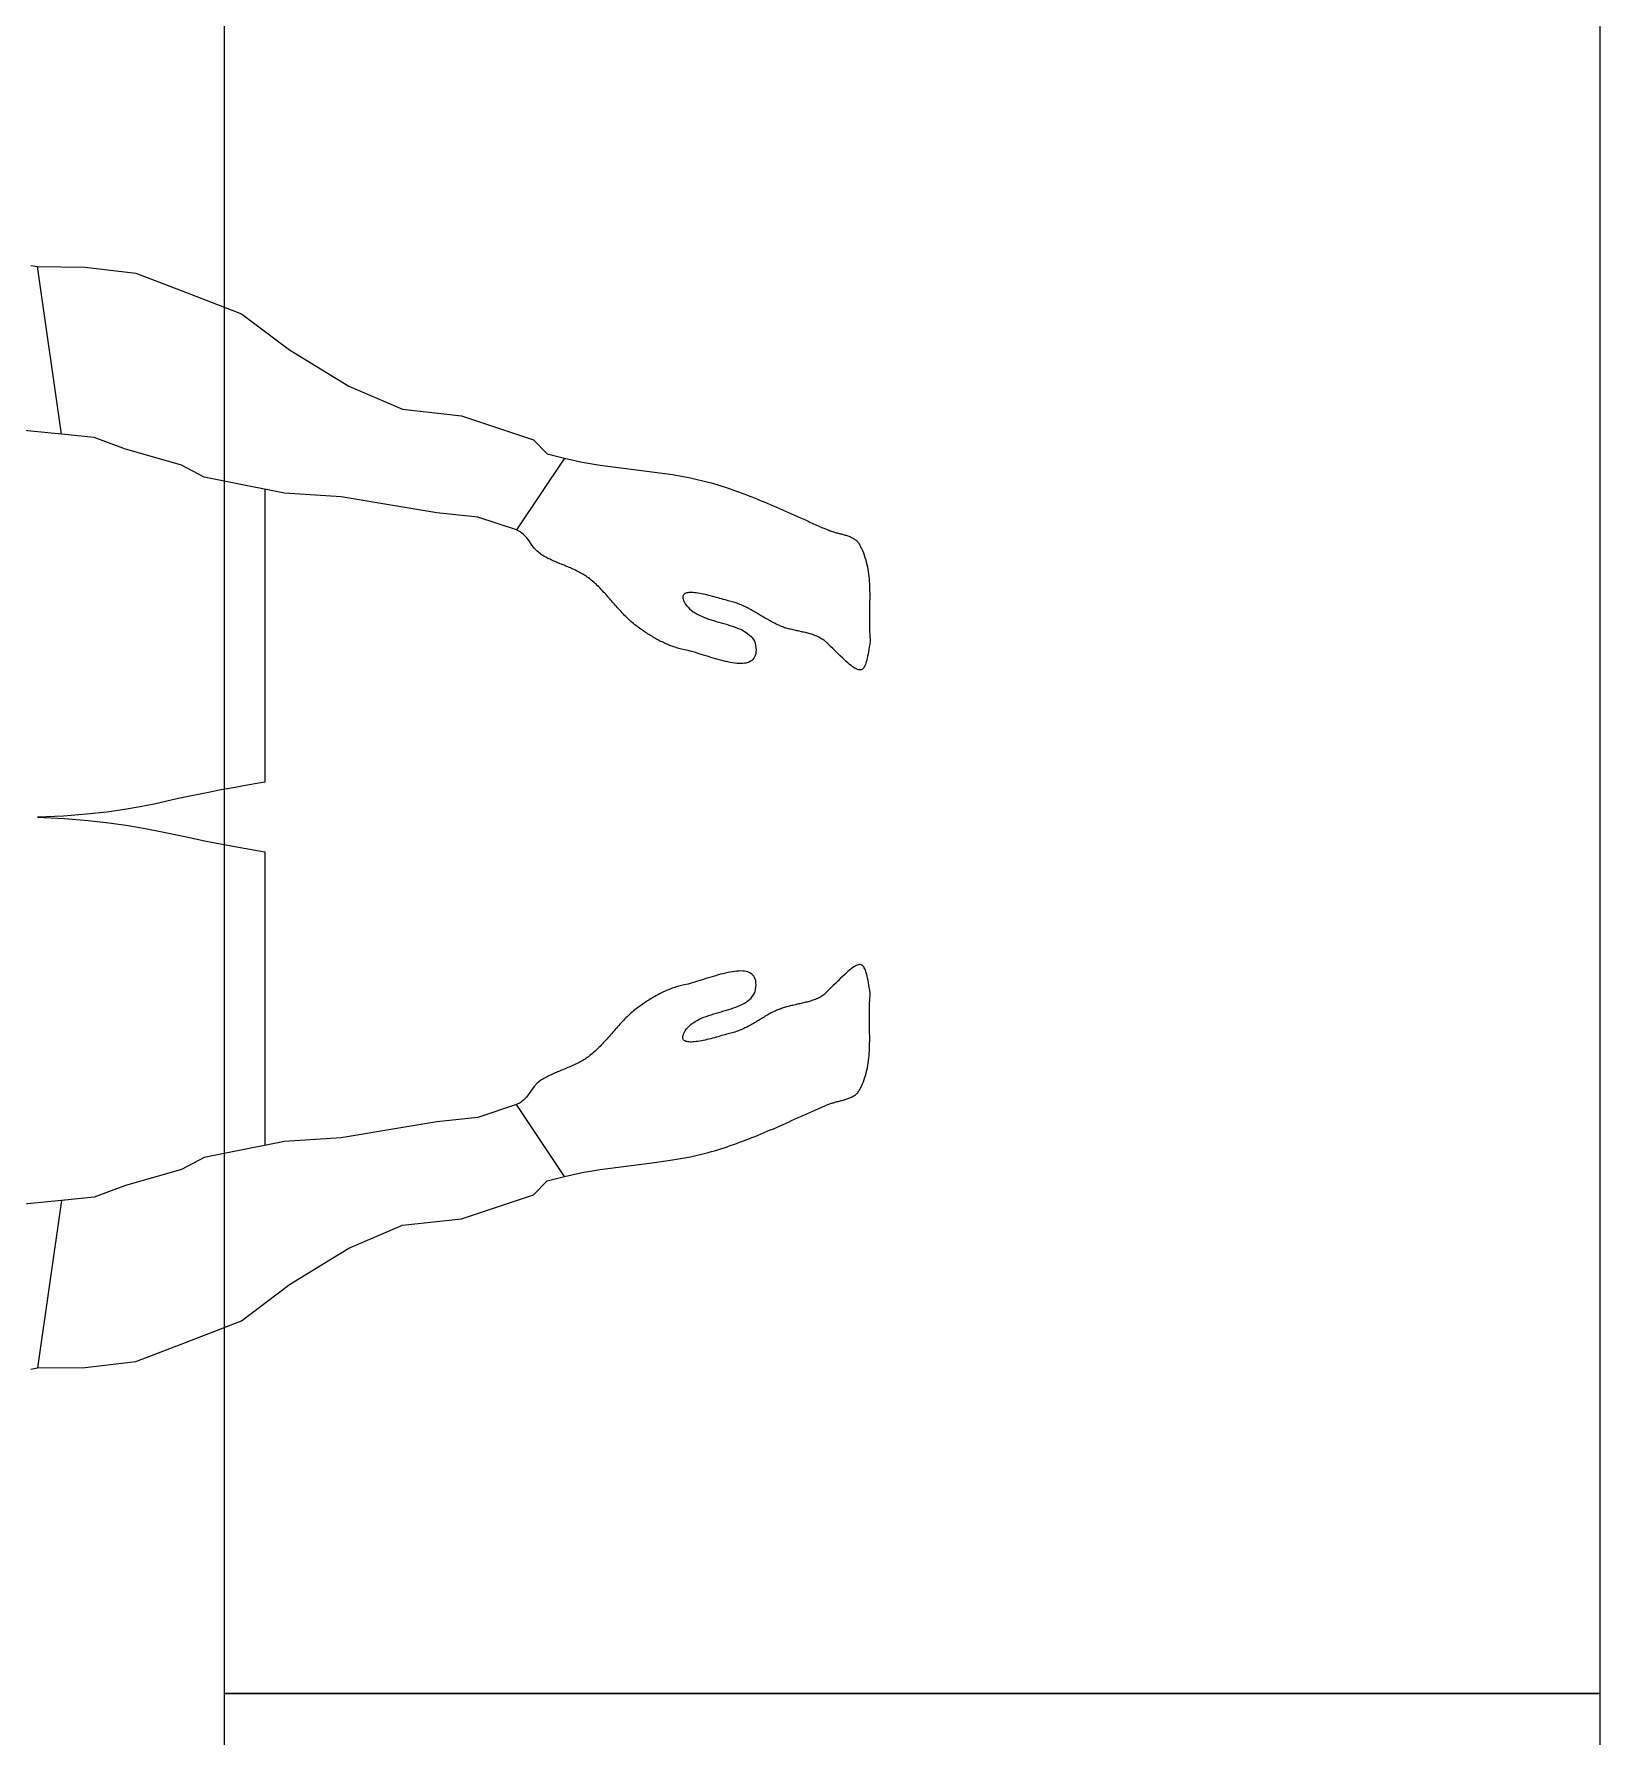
# Model space of a CAD drawing. Header units: millimetres. Extents: x -155 to 94595, y -3153 to 63413.
# Drawn here: x 89482 to 90165, y 45808 to 46551 of the extents above; entities that cross this region are included whole.
import ezdxf

# ---------------------------------------------------------------- set-up
doc = ezdxf.new("R2010")
doc.units = ezdxf.units.MM
doc.linetypes.add('TRATTEGGIATA2', pattern=[0.375, 0.25, -0.125])
doc.layers.add('5', color=1, linetype='TRATTEGGIATA2')
doc.layers.add('int', color=185, linetype='Continuous')

msp = doc.modelspace()

# ---------------------------------------------------------------- linework, layer by layer
at = {"layer": '5'}
for points in [[(90164.86, 45826.989), (89564.86, 45826.989), (89564.86, 46726.989), (90164.86, 46726.989)], [(90164.86, 44926.989), (89564.86, 44926.989), (89564.86, 45826.989), (90164.86, 45826.989)]]:
    msp.add_lwpolyline(points, close=True, dxfattribs=at)
at = {"layer": 'int'}
for p, q in [((89480.263, 46450.356), (89483.212, 46449.823)), ((89483.212, 46449.823), (89504.078, 46449.603)), ((89493.662, 46376.671), (89483.212, 46449.823)), ((89504.078, 46449.603), (89526.07, 46447.005)), ((89526.07, 46447.005), (89545.913, 46439.373)), ((89545.913, 46439.373), (89572.176, 46429.272)), ((89572.176, 46429.272), (89593.224, 46413.436)), ((89593.224, 46413.436), (89619.065, 46397.572)), ((89619.065, 46397.572), (89642.406, 46387.569)), ((89642.406, 46387.569), (89668.155, 46384.692)), ((89668.155, 46384.692), (89692.218, 46376.671)), ((89493.662, 46376.671), (89472.848, 46378.753)), ((89507.978, 46375.239), (89493.662, 46376.671)), ((89521.652, 46370.167), (89507.978, 46375.239)), ((89692.218, 46376.671), (89699.619, 46374.204)), ((89699.619, 46374.204), (89705.531, 46368.117)), ((89535.463, 46366.221), (89521.652, 46370.167)), ((89546.056, 46363.194), (89535.463, 46366.221)), ((89713.118, 46366.221), (89692.218, 46334.87)), ((89705.531, 46368.117), (89713.118, 46366.221)), ((89713.118, 46366.221), (89720.878, 46364.524)), ((89555.998, 46357.934), (89546.056, 46363.194)), ((89566.814, 46355.771), (89555.998, 46357.934)), ((89720.878, 46364.524), (89728.715, 46363.203)), ((89728.715, 46363.203), (89736.601, 46362.126)), ((89736.601, 46362.126), (89744.509, 46361.16)), ((89744.509, 46361.16), (89752.413, 46360.173)), ((89752.413, 46360.173), (89760.284, 46359.034)), ((89760.284, 46359.034), (89768.095, 46357.611)), ((89590.973, 46350.939), (89566.814, 46355.771)), ((89582.36, 46352.661), (89582.36, 46224.78)), ((89615.669, 46349.37), (89590.973, 46350.939)), ((89768.095, 46357.611), (89775.82, 46355.771)), ((89775.82, 46355.771), (89777.211, 46355.383)), ((89777.211, 46355.383), (89778.598, 46354.982)), ((89778.598, 46354.982), (89779.98, 46354.568)), ((89779.98, 46354.568), (89781.358, 46354.141)), ((89781.358, 46354.141), (89782.731, 46353.701)), ((89782.731, 46353.701), (89784.101, 46353.25)), ((89784.101, 46353.25), (89785.466, 46352.787)), ((89785.466, 46352.787), (89786.828, 46352.313)), ((89786.828, 46352.313), (89788.186, 46351.829)), ((89788.186, 46351.829), (89789.541, 46351.335)), ((89789.541, 46351.335), (89790.893, 46350.831)), ((89790.893, 46350.831), (89792.241, 46350.319)), ((89639.966, 46345.32), (89615.669, 46349.37)), ((89657.488, 46342.4), (89639.966, 46345.32)), ((89792.241, 46350.319), (89793.587, 46349.798)), ((89793.587, 46349.798), (89794.93, 46349.269)), ((89794.93, 46349.269), (89796.27, 46348.732)), ((89796.27, 46348.732), (89797.608, 46348.189)), ((89797.608, 46348.189), (89798.944, 46347.639)), ((89798.944, 46347.639), (89800.277, 46347.083)), ((89800.277, 46347.083), (89801.609, 46346.521)), ((89801.609, 46346.521), (89802.938, 46345.955)), ((89802.938, 46345.955), (89804.266, 46345.383)), ((89804.266, 46345.383), (89805.593, 46344.808)), ((89805.593, 46344.808), (89806.918, 46344.229)), ((89806.918, 46344.229), (89808.242, 46343.647)), ((89808.242, 46343.647), (89809.565, 46343.062)), ((89809.565, 46343.062), (89810.887, 46342.475)), ((89675.345, 46340.494), (89657.488, 46342.4)), ((89692.218, 46334.87), (89675.345, 46340.494)), ((89810.887, 46342.475), (89812.209, 46341.886)), ((89812.209, 46341.886), (89813.53, 46341.297)), ((89813.53, 46341.297), (89814.85, 46340.706)), ((89814.85, 46340.706), (89816.171, 46340.115)), ((89816.171, 46340.115), (89817.491, 46339.525)), ((89817.491, 46339.525), (89818.812, 46338.935)), ((89818.812, 46338.935), (89820.132, 46338.347)), ((89820.132, 46338.347), (89821.454, 46337.76)), ((89821.454, 46337.76), (89822.775, 46337.176)), ((89822.775, 46337.176), (89824.098, 46336.594)), ((89824.098, 46336.594), (89825.421, 46336.015)), ((89825.421, 46336.015), (89826.746, 46335.441)), ((89693.864, 46334.078), (89692.218, 46334.87)), ((89695.279, 46332.954), (89693.864, 46334.078)), ((89696.53, 46331.589), (89695.279, 46332.954)), ((89697.685, 46330.078), (89696.53, 46331.589)), ((89698.809, 46328.513), (89697.685, 46330.078)), ((89699.969, 46326.986), (89698.809, 46328.513)), ((89826.746, 46335.441), (89828.071, 46334.87)), ((89828.071, 46334.87), (89828.448, 46334.715)), ((89828.448, 46334.715), (89828.833, 46334.567)), ((89828.833, 46334.567), (89829.226, 46334.427)), ((89829.226, 46334.427), (89829.626, 46334.293)), ((89829.626, 46334.293), (89830.033, 46334.165)), ((89830.033, 46334.165), (89830.445, 46334.042)), ((89830.445, 46334.042), (89830.863, 46333.923)), ((89830.863, 46333.923), (89831.284, 46333.807)), ((89831.284, 46333.807), (89831.708, 46333.694)), ((89831.708, 46333.694), (89832.135, 46333.583)), ((89832.135, 46333.583), (89832.564, 46333.473)), ((89832.564, 46333.473), (89832.994, 46333.363)), ((89832.994, 46333.363), (89833.424, 46333.253)), ((89833.424, 46333.253), (89833.854, 46333.142)), ((89833.854, 46333.142), (89834.283, 46333.029)), ((89834.283, 46333.029), (89834.709, 46332.913)), ((89834.709, 46332.913), (89835.132, 46332.794)), ((89835.132, 46332.794), (89835.552, 46332.671)), ((89835.552, 46332.671), (89835.968, 46332.543)), ((89835.968, 46332.543), (89836.378, 46332.41)), ((89836.378, 46332.41), (89836.783, 46332.27)), ((89836.783, 46332.27), (89837.181, 46332.123)), ((89837.181, 46332.123), (89837.571, 46331.968)), ((89837.571, 46331.968), (89837.953, 46331.805)), ((89837.953, 46331.805), (89838.326, 46331.632)), ((89838.326, 46331.632), (89838.69, 46331.449)), ((89838.69, 46331.449), (89839.043, 46331.256)), ((89839.043, 46331.256), (89839.385, 46331.051)), ((89839.385, 46331.051), (89839.714, 46330.833)), ((89839.714, 46330.833), (89840.031, 46330.603)), ((89840.031, 46330.603), (89840.334, 46330.358)), ((89840.334, 46330.358), (89840.623, 46330.099)), ((89840.623, 46330.099), (89840.897, 46329.825)), ((89840.897, 46329.825), (89841.155, 46329.535)), ((89841.155, 46329.535), (89841.396, 46329.228)), ((89841.396, 46329.228), (89841.62, 46328.903)), ((89841.62, 46328.903), (89841.826, 46328.56)), ((89841.826, 46328.56), (89842.012, 46328.198)), ((89842.012, 46328.198), (89842.179, 46327.816)), ((89701.233, 46325.591), (89699.969, 46326.986)), ((89702.668, 46324.42), (89701.233, 46325.591)), ((89703.17, 46324.092), (89702.668, 46324.42)), ((89703.679, 46323.776), (89703.17, 46324.092)), ((89704.193, 46323.47), (89703.679, 46323.776)), ((89704.714, 46323.173), (89704.193, 46323.47)), ((89705.239, 46322.885), (89704.714, 46323.173)), ((89705.769, 46322.606), (89705.239, 46322.885)), ((89706.303, 46322.334), (89705.769, 46322.606)), ((89706.842, 46322.069), (89706.303, 46322.334)), ((89707.384, 46321.811), (89706.842, 46322.069)), ((89707.929, 46321.558), (89707.384, 46321.811)), ((89708.478, 46321.311), (89707.929, 46321.558)), ((89709.029, 46321.068), (89708.478, 46321.311)), ((89709.582, 46320.829), (89709.029, 46321.068)), ((89710.137, 46320.593), (89709.582, 46320.829)), ((89842.179, 46327.816), (89842.665, 46326.851)), ((89842.665, 46326.851), (89843.111, 46325.875)), ((89843.111, 46325.875), (89843.521, 46324.889)), ((89843.521, 46324.889), (89843.894, 46323.894)), ((89843.894, 46323.894), (89844.234, 46322.889)), ((89844.234, 46322.889), (89844.541, 46321.876)), ((89844.541, 46321.876), (89844.816, 46320.854)), ((89844.816, 46320.854), (89845.062, 46319.825)), ((89710.694, 46320.36), (89710.137, 46320.593)), ((89711.252, 46320.13), (89710.694, 46320.36)), ((89711.811, 46319.9), (89711.252, 46320.13)), ((89712.37, 46319.672), (89711.811, 46319.9)), ((89712.929, 46319.444), (89712.37, 46319.672)), ((89713.488, 46319.215), (89712.929, 46319.444)), ((89714.046, 46318.985), (89713.488, 46319.215)), ((89714.603, 46318.754), (89714.046, 46318.985)), ((89715.159, 46318.52), (89714.603, 46318.754)), ((89715.713, 46318.284), (89715.159, 46318.52)), ((89716.265, 46318.044), (89715.713, 46318.284)), ((89716.815, 46317.8), (89716.265, 46318.044)), ((89717.362, 46317.551), (89716.815, 46317.8)), ((89717.905, 46317.297), (89717.362, 46317.551)), ((89718.445, 46317.037), (89717.905, 46317.297)), ((89718.981, 46316.77), (89718.445, 46317.037)), ((89719.513, 46316.496), (89718.981, 46316.77)), ((89720.04, 46316.214), (89719.513, 46316.496)), ((89720.562, 46315.924), (89720.04, 46316.214)), ((89721.078, 46315.624), (89720.562, 46315.924)), ((89721.589, 46315.315), (89721.078, 46315.624)), ((89722.094, 46314.996), (89721.589, 46315.315)), ((89722.593, 46314.665), (89722.094, 46314.996)), ((89723.084, 46314.323), (89722.593, 46314.665)), ((89723.568, 46313.969), (89723.084, 46314.323)), ((89724.17, 46313.508), (89723.568, 46313.969)), ((89724.762, 46313.034), (89724.17, 46313.508)), ((89845.062, 46319.825), (89845.281, 46318.787)), ((89845.281, 46318.787), (89845.472, 46317.743)), ((89845.472, 46317.743), (89845.639, 46316.692)), ((89845.639, 46316.692), (89845.783, 46315.635)), ((89845.783, 46315.635), (89845.905, 46314.571)), ((89845.905, 46314.571), (89846.006, 46313.503)), ((89846.006, 46313.503), (89846.089, 46312.429)), ((89725.344, 46312.55), (89724.762, 46313.034)), ((89725.916, 46312.055), (89725.344, 46312.55)), ((89726.48, 46311.55), (89725.916, 46312.055)), ((89727.035, 46311.036), (89726.48, 46311.55)), ((89727.583, 46310.514), (89727.035, 46311.036)), ((89728.124, 46309.984), (89727.583, 46310.514)), ((89728.658, 46309.446), (89728.124, 46309.984)), ((89729.186, 46308.901), (89728.658, 46309.446)), ((89729.709, 46308.351), (89729.186, 46308.901)), ((89730.228, 46307.795), (89729.709, 46308.351)), ((89730.742, 46307.235), (89730.228, 46307.795)), ((89731.252, 46306.67), (89730.742, 46307.235)), ((89731.759, 46306.102), (89731.252, 46306.67)), ((89732.264, 46305.531), (89731.759, 46306.102)), ((89764.82, 46305.993), (89764.774, 46305.602)), ((89764.937, 46306.335), (89764.82, 46305.993)), ((89765.121, 46306.631), (89764.937, 46306.335)), ((89765.369, 46306.882), (89765.121, 46306.631)), ((89765.678, 46307.092), (89765.369, 46306.882)), ((89766.045, 46307.261), (89765.678, 46307.092)), ((89766.465, 46307.392), (89766.045, 46307.261)), ((89766.936, 46307.486), (89766.465, 46307.392)), ((89767.454, 46307.546), (89766.936, 46307.486)), ((89768.016, 46307.574), (89767.454, 46307.546)), ((89768.617, 46307.571), (89768.016, 46307.574)), ((89769.256, 46307.54), (89768.617, 46307.571)), ((89769.928, 46307.482), (89769.256, 46307.54)), ((89770.631, 46307.4), (89769.928, 46307.482)), ((89771.36, 46307.296), (89770.631, 46307.4)), ((89772.112, 46307.17), (89771.36, 46307.296)), ((89772.883, 46307.027), (89772.112, 46307.17)), ((89773.672, 46306.866), (89772.883, 46307.027)), ((89774.473, 46306.691), (89773.672, 46306.866)), ((89775.284, 46306.504), (89774.473, 46306.691)), ((89776.101, 46306.306), (89775.284, 46306.504)), ((89776.92, 46306.099), (89776.101, 46306.306)), ((89777.739, 46305.885), (89776.92, 46306.099)), ((89778.554, 46305.667), (89777.739, 46305.885)), ((89846.089, 46312.429), (89846.155, 46311.351)), ((89846.155, 46311.351), (89846.206, 46310.268)), ((89846.206, 46310.268), (89846.242, 46309.182)), ((89846.242, 46309.182), (89846.266, 46308.092)), ((89846.266, 46308.092), (89846.279, 46307)), ((89846.279, 46307), (89846.283, 46305.905)), ((89846.283, 46305.905), (89846.279, 46304.808)), ((89732.767, 46304.958), (89732.264, 46305.531)), ((89733.268, 46304.383), (89732.767, 46304.958)), ((89733.769, 46303.807), (89733.268, 46304.383)), ((89734.269, 46303.231), (89733.769, 46303.807)), ((89734.769, 46302.655), (89734.269, 46303.231)), ((89735.271, 46302.08), (89734.769, 46302.655)), ((89735.773, 46301.507), (89735.271, 46302.08)), ((89736.278, 46300.936), (89735.773, 46301.507)), ((89736.785, 46300.368), (89736.278, 46300.936)), ((89737.296, 46299.803), (89736.785, 46300.368)), ((89737.81, 46299.243), (89737.296, 46299.803)), ((89738.328, 46298.687), (89737.81, 46299.243)), ((89738.851, 46298.137), (89738.328, 46298.687)), ((89764.774, 46305.602), (89764.803, 46305.162)), ((89764.803, 46305.162), (89764.909, 46304.669)), ((89764.909, 46304.669), (89765.097, 46304.122)), ((89765.097, 46304.122), (89765.37, 46303.519)), ((89765.37, 46303.519), (89765.85, 46302.666)), ((89765.85, 46302.666), (89766.404, 46301.871)), ((89766.404, 46301.871), (89767.027, 46301.131)), ((89767.027, 46301.131), (89767.715, 46300.442)), ((89767.715, 46300.442), (89768.462, 46299.802)), ((89768.462, 46299.802), (89769.265, 46299.207)), ((89769.265, 46299.207), (89770.119, 46298.653)), ((89770.119, 46298.653), (89771.019, 46298.137)), ((89779.361, 46305.446), (89778.554, 46305.667)), ((89780.158, 46305.224), (89779.361, 46305.446)), ((89780.94, 46305.003), (89780.158, 46305.224)), ((89781.704, 46304.786), (89780.94, 46305.003)), ((89782.447, 46304.574), (89781.704, 46304.786)), ((89783.166, 46304.368), (89782.447, 46304.574)), ((89783.856, 46304.172), (89783.166, 46304.368)), ((89784.515, 46303.987), (89783.856, 46304.172)), ((89785.14, 46303.816), (89784.515, 46303.987)), ((89785.726, 46303.659), (89785.14, 46303.816)), ((89786.27, 46303.519), (89785.726, 46303.659)), ((89786.851, 46303.366), (89786.27, 46303.519)), ((89787.426, 46303.198), (89786.851, 46303.366)), ((89787.995, 46303.017), (89787.426, 46303.198)), ((89788.56, 46302.824), (89787.995, 46303.017)), ((89789.119, 46302.618), (89788.56, 46302.824)), ((89789.674, 46302.4), (89789.119, 46302.618)), ((89790.225, 46302.172), (89789.674, 46302.4)), ((89790.772, 46301.933), (89790.225, 46302.172)), ((89791.314, 46301.685), (89790.772, 46301.933)), ((89791.854, 46301.428), (89791.314, 46301.685)), ((89792.389, 46301.163), (89791.854, 46301.428)), ((89792.922, 46300.89), (89792.389, 46301.163)), ((89793.453, 46300.61), (89792.922, 46300.89)), ((89793.981, 46300.324), (89793.453, 46300.61)), ((89794.506, 46300.032), (89793.981, 46300.324)), ((89795.03, 46299.736), (89794.506, 46300.032)), ((89795.552, 46299.435), (89795.03, 46299.736)), ((89796.073, 46299.13), (89795.552, 46299.435)), ((89796.592, 46298.823), (89796.073, 46299.13)), ((89797.111, 46298.513), (89796.592, 46298.823)), ((89797.63, 46298.202), (89797.111, 46298.513)), ((89846.196, 46299.305), (89846.178, 46298.204)), ((89846.216, 46300.406), (89846.196, 46299.305)), ((89846.235, 46301.508), (89846.216, 46300.406)), ((89846.253, 46302.609), (89846.235, 46301.508)), ((89846.268, 46303.709), (89846.253, 46302.609)), ((89846.279, 46304.808), (89846.268, 46303.709)), ((89739.38, 46297.592), (89738.851, 46298.137)), ((89739.914, 46297.054), (89739.38, 46297.592)), ((89740.455, 46296.524), (89739.914, 46297.054)), ((89741.003, 46296.002), (89740.455, 46296.524)), ((89741.558, 46295.488), (89741.003, 46296.002)), ((89742.122, 46294.983), (89741.558, 46295.488)), ((89742.694, 46294.488), (89742.122, 46294.983)), ((89743.276, 46294.004), (89742.694, 46294.488)), ((89743.867, 46293.53), (89743.276, 46294.004)), ((89744.469, 46293.069), (89743.867, 46293.53)), ((89744.951, 46292.709), (89744.469, 46293.069)), ((89745.436, 46292.352), (89744.951, 46292.709)), ((89745.924, 46291.996), (89745.436, 46292.352)), ((89746.414, 46291.644), (89745.924, 46291.996)), ((89746.908, 46291.294), (89746.414, 46291.644)), ((89747.404, 46290.947), (89746.908, 46291.294)), ((89771.019, 46298.137), (89771.96, 46297.656)), ((89771.96, 46297.656), (89772.939, 46297.206)), ((89772.939, 46297.206), (89773.95, 46296.784)), ((89773.95, 46296.784), (89774.988, 46296.386)), ((89774.988, 46296.386), (89776.05, 46296.01)), ((89776.05, 46296.01), (89777.13, 46295.652)), ((89777.13, 46295.652), (89778.225, 46295.308)), ((89778.225, 46295.308), (89779.328, 46294.975)), ((89779.328, 46294.975), (89780.437, 46294.65)), ((89780.437, 46294.65), (89781.546, 46294.329)), ((89781.546, 46294.329), (89782.65, 46294.01)), ((89782.65, 46294.01), (89783.745, 46293.687)), ((89783.745, 46293.687), (89784.826, 46293.359)), ((89784.826, 46293.359), (89785.89, 46293.022)), ((89785.89, 46293.022), (89786.93, 46292.672)), ((89786.93, 46292.672), (89787.943, 46292.307)), ((89787.943, 46292.307), (89788.924, 46291.922)), ((89788.924, 46291.922), (89789.869, 46291.514)), ((89789.869, 46291.514), (89790.772, 46291.081)), ((89790.772, 46291.081), (89791.629, 46290.618)), ((89798.148, 46297.889), (89797.63, 46298.202)), ((89798.666, 46297.576), (89798.148, 46297.889)), ((89799.184, 46297.264), (89798.666, 46297.576)), ((89799.702, 46296.953), (89799.184, 46297.264)), ((89800.222, 46296.643), (89799.702, 46296.953)), ((89800.743, 46296.336), (89800.222, 46296.643)), ((89801.265, 46296.031), (89800.743, 46296.336)), ((89801.788, 46295.731), (89801.265, 46296.031)), ((89802.313, 46295.434), (89801.788, 46295.731)), ((89802.841, 46295.143), (89802.313, 46295.434)), ((89803.371, 46294.857), (89802.841, 46295.143)), ((89803.904, 46294.577), (89803.371, 46294.857)), ((89804.439, 46294.305), (89803.904, 46294.577)), ((89804.978, 46294.04), (89804.439, 46294.305)), ((89805.52, 46293.783), (89804.978, 46294.04)), ((89806.066, 46293.535), (89805.52, 46293.783)), ((89806.616, 46293.297), (89806.066, 46293.535)), ((89807.171, 46293.069), (89806.616, 46293.297)), ((89807.171, 46293.069), (89807.665, 46292.877)), ((89807.665, 46292.877), (89808.164, 46292.696)), ((89808.164, 46292.696), (89808.667, 46292.524)), ((89808.667, 46292.524), (89809.174, 46292.361)), ((89809.174, 46292.361), (89809.685, 46292.206)), ((89809.685, 46292.206), (89810.199, 46292.058)), ((89810.199, 46292.058), (89810.715, 46291.916)), ((89810.715, 46291.916), (89811.235, 46291.781)), ((89811.235, 46291.781), (89811.756, 46291.65)), ((89811.756, 46291.65), (89812.28, 46291.524)), ((89812.28, 46291.524), (89812.805, 46291.401)), ((89812.805, 46291.401), (89813.331, 46291.282)), ((89813.331, 46291.282), (89813.858, 46291.165)), ((89813.858, 46291.165), (89814.386, 46291.049)), ((89814.386, 46291.049), (89814.914, 46290.934)), ((89846.153, 46296.005), (89846.149, 46294.908)), ((89846.149, 46294.908), (89846.153, 46293.813)), ((89846.163, 46297.104), (89846.153, 46296.005)), ((89846.153, 46293.813), (89846.166, 46292.72)), ((89846.178, 46298.204), (89846.163, 46297.104)), ((89846.166, 46292.72), (89846.19, 46291.631)), ((89846.19, 46291.631), (89846.226, 46290.545)), ((89747.903, 46290.603), (89747.404, 46290.947)), ((89748.405, 46290.262), (89747.903, 46290.603)), ((89748.91, 46289.925), (89748.405, 46290.262)), ((89749.417, 46289.592), (89748.91, 46289.925)), ((89749.928, 46289.263), (89749.417, 46289.592)), ((89750.441, 46288.938), (89749.928, 46289.263)), ((89750.957, 46288.618), (89750.441, 46288.938)), ((89751.476, 46288.303), (89750.957, 46288.618)), ((89751.998, 46287.992), (89751.476, 46288.303)), ((89752.523, 46287.687), (89751.998, 46287.992)), ((89753.05, 46287.387), (89752.523, 46287.687)), ((89753.581, 46287.093), (89753.05, 46287.387)), ((89754.114, 46286.804), (89753.581, 46287.093)), ((89754.65, 46286.522), (89754.114, 46286.804)), ((89755.188, 46286.246), (89754.65, 46286.522)), ((89755.73, 46285.977), (89755.188, 46286.246)), ((89756.274, 46285.714), (89755.73, 46285.977)), ((89756.822, 46285.459), (89756.274, 46285.714)), ((89757.372, 46285.21), (89756.822, 46285.459)), ((89757.925, 46284.969), (89757.372, 46285.21)), ((89758.481, 46284.736), (89757.925, 46284.969)), ((89759.039, 46284.511), (89758.481, 46284.736)), ((89759.6, 46284.294), (89759.039, 46284.511)), ((89760.165, 46284.085), (89759.6, 46284.294)), ((89760.732, 46283.884), (89760.165, 46284.085)), ((89761.302, 46283.693), (89760.732, 46283.884)), ((89761.874, 46283.511), (89761.302, 46283.693)), ((89791.629, 46290.618), (89792.436, 46290.122)), ((89792.436, 46290.122), (89793.188, 46289.59)), ((89793.188, 46289.59), (89793.88, 46289.018)), ((89793.88, 46289.018), (89794.509, 46288.404)), ((89794.509, 46288.404), (89795.068, 46287.743)), ((89795.068, 46287.743), (89795.554, 46287.033)), ((89795.554, 46287.033), (89795.961, 46286.27)), ((89795.961, 46286.27), (89796.287, 46285.45)), ((89796.287, 46285.45), (89796.525, 46284.57)), ((89796.525, 46284.57), (89796.671, 46283.628)), ((89796.671, 46283.628), (89796.721, 46282.618)), ((89814.914, 46290.934), (89815.441, 46290.819)), ((89815.441, 46290.819), (89815.969, 46290.703)), ((89815.969, 46290.703), (89816.495, 46290.586)), ((89816.495, 46290.586), (89817.02, 46290.467)), ((89817.02, 46290.467), (89817.544, 46290.345)), ((89817.544, 46290.345), (89818.066, 46290.219)), ((89818.066, 46290.219), (89818.586, 46290.09)), ((89818.586, 46290.09), (89819.103, 46289.955)), ((89819.103, 46289.955), (89819.618, 46289.815)), ((89819.618, 46289.815), (89820.129, 46289.668)), ((89820.129, 46289.668), (89820.637, 46289.514)), ((89820.637, 46289.514), (89821.141, 46289.352)), ((89821.141, 46289.352), (89821.641, 46289.182)), ((89821.641, 46289.182), (89822.136, 46289.002)), ((89822.136, 46289.002), (89822.626, 46288.813)), ((89822.626, 46288.813), (89823.112, 46288.612)), ((89823.112, 46288.612), (89823.591, 46288.401)), ((89823.591, 46288.401), (89824.065, 46288.177)), ((89824.065, 46288.177), (89824.533, 46287.94)), ((89824.533, 46287.94), (89824.993, 46287.689)), ((89824.993, 46287.689), (89825.448, 46287.425)), ((89825.448, 46287.425), (89825.894, 46287.145)), ((89825.894, 46287.145), (89826.334, 46286.849)), ((89826.334, 46286.849), (89826.765, 46286.537)), ((89828.038, 46285.264), (89826.765, 46286.537)), ((89829.246, 46284.059), (89828.038, 46285.264)), ((89830.392, 46282.92), (89829.246, 46284.059)), ((89846.119, 46283.806), (89845.926, 46282.687)), ((89846.318, 46284.991), (89846.119, 46283.806)), ((89846.226, 46290.545), (89846.276, 46289.462)), ((89846.276, 46289.462), (89846.342, 46288.384)), ((89846.527, 46286.241), (89846.318, 46284.991)), ((89846.342, 46288.384), (89846.425, 46287.31)), ((89846.425, 46287.31), (89846.527, 46286.241)), ((89762.45, 46283.337), (89761.874, 46283.511)), ((89763.028, 46283.174), (89762.45, 46283.337)), ((89763.609, 46283.02), (89763.028, 46283.174)), ((89764.193, 46282.876), (89763.609, 46283.02)), ((89764.78, 46282.742), (89764.193, 46282.876)), ((89765.37, 46282.618), (89764.78, 46282.742)), ((89766.181, 46282.444), (89765.37, 46282.618)), ((89767.032, 46282.24), (89766.181, 46282.444)), ((89767.919, 46282.009), (89767.032, 46282.24)), ((89768.839, 46281.754), (89767.919, 46282.009)), ((89769.789, 46281.478), (89768.839, 46281.754)), ((89770.765, 46281.186), (89769.789, 46281.478)), ((89771.764, 46280.879), (89770.765, 46281.186)), ((89772.783, 46280.561), (89771.764, 46280.879)), ((89773.819, 46280.235), (89772.783, 46280.561)), ((89774.869, 46279.905), (89773.819, 46280.235)), ((89775.929, 46279.573), (89774.869, 46279.905)), ((89776.996, 46279.243), (89775.929, 46279.573)), ((89778.067, 46278.918), (89776.996, 46279.243)), ((89779.138, 46278.601), (89778.067, 46278.918)), ((89780.208, 46278.295), (89779.138, 46278.601)), ((89781.271, 46278.004), (89780.208, 46278.295)), ((89782.325, 46277.73), (89781.271, 46278.004)), ((89783.367, 46277.478), (89782.325, 46277.73)), ((89784.394, 46277.249), (89783.367, 46277.478)), ((89785.402, 46277.048), (89784.394, 46277.249)), ((89786.388, 46276.876), (89785.402, 46277.048)), ((89787.349, 46276.739), (89786.388, 46276.876)), ((89788.281, 46276.638), (89787.349, 46276.739)), ((89789.183, 46276.577), (89788.281, 46276.638)), ((89790.049, 46276.559), (89789.183, 46276.577)), ((89790.877, 46276.588), (89790.049, 46276.559)), ((89791.664, 46276.666), (89790.877, 46276.588)), ((89792.407, 46276.797), (89791.664, 46276.666)), ((89793.102, 46276.983), (89792.407, 46276.797)), ((89793.746, 46277.229), (89793.102, 46276.983)), ((89794.336, 46277.536), (89793.746, 46277.229)), ((89794.868, 46277.909), (89794.336, 46277.536)), ((89795.34, 46278.351), (89794.868, 46277.909)), ((89795.749, 46278.864), (89795.34, 46278.351)), ((89796.09, 46279.453), (89795.749, 46278.864)), ((89796.361, 46280.119), (89796.09, 46279.453)), ((89796.559, 46280.867), (89796.361, 46280.119)), ((89796.68, 46281.699), (89796.559, 46280.867)), ((89796.721, 46282.618), (89796.68, 46281.699)), ((89831.476, 46281.848), (89830.392, 46282.92)), ((89832.501, 46280.843), (89831.476, 46281.848)), ((89833.469, 46279.904), (89832.501, 46280.843)), ((89834.382, 46279.033), (89833.469, 46279.904)), ((89835.242, 46278.228), (89834.382, 46279.033)), ((89836.052, 46277.49), (89835.242, 46278.228)), ((89836.812, 46276.819), (89836.052, 46277.49)), ((89837.525, 46276.214), (89836.812, 46276.819)), ((89838.193, 46275.676), (89837.525, 46276.214)), ((89844.604, 46276.702), (89844.395, 46276.111)), ((89844.804, 46277.359), (89844.604, 46276.702)), ((89844.997, 46278.082), (89844.804, 46277.359)), ((89845.184, 46278.871), (89844.997, 46278.082)), ((89845.369, 46279.726), (89845.184, 46278.871)), ((89845.553, 46280.647), (89845.369, 46279.726)), ((89845.738, 46281.634), (89845.553, 46280.647)), ((89845.926, 46282.687), (89845.738, 46281.634)), ((89838.818, 46275.205), (89838.193, 46275.676)), ((89839.402, 46274.8), (89838.818, 46275.205)), ((89839.948, 46274.462), (89839.402, 46274.8)), ((89840.456, 46274.191), (89839.948, 46274.462)), ((89840.929, 46273.986), (89840.456, 46274.191)), ((89841.369, 46273.847), (89840.929, 46273.986)), ((89841.778, 46273.775), (89841.369, 46273.847)), ((89842.158, 46273.769), (89841.778, 46273.775)), ((89842.511, 46273.83), (89842.158, 46273.769)), ((89842.839, 46273.957), (89842.511, 46273.83)), ((89843.145, 46274.151), (89842.839, 46273.957)), ((89843.429, 46274.41), (89843.145, 46274.151)), ((89843.694, 46274.736), (89843.429, 46274.41)), ((89843.942, 46275.128), (89843.694, 46274.736)), ((89844.175, 46275.587), (89843.942, 46275.128)), ((89844.395, 46276.111), (89844.175, 46275.587)), ((89582.36, 46224.78), (89578.041, 46224.029)), ((89544.813, 46217.606), (89539.688, 46216.456)), ((89549.661, 46218.662), (89544.813, 46217.606)), ((89554.242, 46219.618), (89549.661, 46218.662)), ((89558.531, 46220.478), (89554.242, 46219.618)), ((89562.506, 46221.246), (89558.531, 46220.478)), ((89566.143, 46221.925), (89562.506, 46221.246)), ((89569.421, 46222.519), (89566.143, 46221.925)), ((89572.314, 46223.031), (89569.421, 46222.519)), ((89574.802, 46223.465), (89572.314, 46223.031)), ((89578.041, 46224.029), (89574.802, 46223.465)), ((89494.632, 46210.022), (89483.212, 46209.466)), ((89483.212, 46209.466), (89494.998, 46208.892)), ((89504.662, 46210.803), (89494.632, 46210.022)), ((89513.465, 46211.764), (89504.662, 46210.803)), ((89521.206, 46212.856), (89513.465, 46211.764)), ((89528.048, 46214.034), (89521.206, 46212.856)), ((89534.154, 46215.249), (89528.048, 46214.034)), ((89539.688, 46216.456), (89534.154, 46215.249)), ((89494.998, 46208.892), (89505.382, 46208.079)), ((89505.382, 46208.079), (89514.566, 46207.071)), ((89514.566, 46207.071), (89522.75, 46205.909)), ((89522.75, 46205.909), (89530.135, 46204.638)), ((89530.135, 46204.638), (89536.922, 46203.299)), ((89536.922, 46203.299), (89543.312, 46201.936)), ((89543.312, 46201.936), (89549.505, 46200.592)), ((89549.505, 46200.592), (89556.809, 46199.102)), ((89556.809, 46199.102), (89570.955, 46196.478)), ((89570.955, 46196.478), (89582.36, 46194.446)), ((89582.36, 46194.446), (89582.36, 46066.271)), ((89789.183, 46142.355), (89788.281, 46142.295)), ((89790.049, 46142.373), (89789.183, 46142.355)), ((89790.877, 46142.345), (89790.049, 46142.373)), ((89791.664, 46142.267), (89790.877, 46142.345)), ((89837.525, 46142.718), (89836.812, 46142.114)), ((89838.193, 46143.256), (89837.525, 46142.718)), ((89838.818, 46143.727), (89838.193, 46143.256)), ((89839.402, 46144.132), (89838.818, 46143.727)), ((89839.948, 46144.47), (89839.402, 46144.132)), ((89840.456, 46144.742), (89839.948, 46144.47)), ((89840.929, 46144.947), (89840.456, 46144.742)), ((89841.369, 46145.085), (89840.929, 46144.947)), ((89841.778, 46145.157), (89841.369, 46145.085)), ((89842.158, 46145.163), (89841.778, 46145.157)), ((89842.511, 46145.102), (89842.158, 46145.163)), ((89842.839, 46144.975), (89842.511, 46145.102)), ((89843.145, 46144.782), (89842.839, 46144.975)), ((89843.429, 46144.522), (89843.145, 46144.782)), ((89843.694, 46144.196), (89843.429, 46144.522)), ((89843.942, 46143.804), (89843.694, 46144.196)), ((89844.175, 46143.346), (89843.942, 46143.804)), ((89844.395, 46142.821), (89844.175, 46143.346)), ((89844.604, 46142.23), (89844.395, 46142.821)), ((89760.732, 46135.048), (89760.165, 46134.848)), ((89761.302, 46135.24), (89760.732, 46135.048)), ((89761.874, 46135.422), (89761.302, 46135.24)), ((89762.45, 46135.595), (89761.874, 46135.422)), ((89763.028, 46135.759), (89762.45, 46135.595)), ((89763.609, 46135.913), (89763.028, 46135.759)), ((89764.193, 46136.057), (89763.609, 46135.913)), ((89764.78, 46136.191), (89764.193, 46136.057)), ((89765.37, 46136.314), (89764.78, 46136.191)), ((89766.181, 46136.488), (89765.37, 46136.314)), ((89767.032, 46136.693), (89766.181, 46136.488)), ((89767.919, 46136.924), (89767.032, 46136.693)), ((89768.839, 46137.179), (89767.919, 46136.924)), ((89769.789, 46137.454), (89768.839, 46137.179)), ((89770.765, 46137.747), (89769.789, 46137.454)), ((89771.764, 46138.054), (89770.765, 46137.747)), ((89772.783, 46138.372), (89771.764, 46138.054)), ((89773.819, 46138.698), (89772.783, 46138.372)), ((89774.869, 46139.028), (89773.819, 46138.698)), ((89775.929, 46139.36), (89774.869, 46139.028)), ((89776.996, 46139.69), (89775.929, 46139.36)), ((89778.067, 46140.015), (89776.996, 46139.69)), ((89779.138, 46140.332), (89778.067, 46140.015)), ((89780.208, 46140.637), (89779.138, 46140.332)), ((89781.271, 46140.929), (89780.208, 46140.637)), ((89782.325, 46141.202), (89781.271, 46140.929)), ((89783.367, 46141.455), (89782.325, 46141.202)), ((89784.394, 46141.684), (89783.367, 46141.455)), ((89785.402, 46141.885), (89784.394, 46141.684)), ((89786.388, 46142.056), (89785.402, 46141.885)), ((89787.349, 46142.194), (89786.388, 46142.056)), ((89788.281, 46142.295), (89787.349, 46142.194)), ((89792.407, 46142.136), (89791.664, 46142.267)), ((89793.102, 46141.95), (89792.407, 46142.136)), ((89793.746, 46141.704), (89793.102, 46141.95)), ((89794.336, 46141.396), (89793.746, 46141.704)), ((89794.868, 46141.023), (89794.336, 46141.396)), ((89795.34, 46140.582), (89794.868, 46141.023)), ((89795.749, 46140.068), (89795.34, 46140.582)), ((89796.09, 46139.48), (89795.749, 46140.068)), ((89796.361, 46138.814), (89796.09, 46139.48)), ((89796.559, 46138.066), (89796.361, 46138.814)), ((89796.525, 46134.362), (89796.671, 46135.305)), ((89796.68, 46137.234), (89796.559, 46138.066)), ((89796.671, 46135.305), (89796.721, 46136.314)), ((89796.721, 46136.314), (89796.68, 46137.234)), ((89830.392, 46136.013), (89829.246, 46134.874)), ((89831.476, 46137.085), (89830.392, 46136.013)), ((89832.501, 46138.09), (89831.476, 46137.085)), ((89833.469, 46139.028), (89832.501, 46138.09)), ((89834.382, 46139.9), (89833.469, 46139.028)), ((89835.242, 46140.705), (89834.382, 46139.9)), ((89836.052, 46141.443), (89835.242, 46140.705)), ((89836.812, 46142.114), (89836.052, 46141.443)), ((89844.804, 46141.574), (89844.604, 46142.23)), ((89844.997, 46140.851), (89844.804, 46141.574)), ((89845.184, 46140.062), (89844.997, 46140.851)), ((89845.369, 46139.206), (89845.184, 46140.062)), ((89845.553, 46138.285), (89845.369, 46139.206)), ((89845.738, 46137.298), (89845.553, 46138.285)), ((89845.926, 46136.245), (89845.738, 46137.298)), ((89846.119, 46135.127), (89845.926, 46136.245)), ((89846.318, 46133.942), (89846.119, 46135.127)), ((89746.908, 46127.639), (89746.414, 46127.289)), ((89747.404, 46127.986), (89746.908, 46127.639)), ((89747.903, 46128.33), (89747.404, 46127.986)), ((89748.405, 46128.671), (89747.903, 46128.33)), ((89748.91, 46129.007), (89748.405, 46128.671)), ((89749.417, 46129.341), (89748.91, 46129.007)), ((89749.928, 46129.67), (89749.417, 46129.341)), ((89750.441, 46129.994), (89749.928, 46129.67)), ((89750.957, 46130.315), (89750.441, 46129.994)), ((89751.476, 46130.63), (89750.957, 46130.315)), ((89751.998, 46130.94), (89751.476, 46130.63)), ((89752.523, 46131.246), (89751.998, 46130.94)), ((89753.05, 46131.546), (89752.523, 46131.246)), ((89753.581, 46131.84), (89753.05, 46131.546)), ((89754.114, 46132.128), (89753.581, 46131.84)), ((89754.65, 46132.41), (89754.114, 46132.128)), ((89755.188, 46132.686), (89754.65, 46132.41)), ((89755.73, 46132.956), (89755.188, 46132.686)), ((89756.274, 46133.218), (89755.73, 46132.956)), ((89756.822, 46133.474), (89756.274, 46133.218)), ((89757.372, 46133.722), (89756.822, 46133.474)), ((89757.925, 46133.963), (89757.372, 46133.722)), ((89758.481, 46134.197), (89757.925, 46133.963)), ((89759.039, 46134.422), (89758.481, 46134.197)), ((89759.6, 46134.639), (89759.039, 46134.422)), ((89760.165, 46134.848), (89759.6, 46134.639)), ((89789.869, 46127.418), (89790.772, 46127.852)), ((89790.772, 46127.852), (89791.629, 46128.315)), ((89791.629, 46128.315), (89792.436, 46128.811)), ((89792.436, 46128.811), (89793.188, 46129.343)), ((89793.188, 46129.343), (89793.88, 46129.914)), ((89793.88, 46129.914), (89794.509, 46130.529)), ((89794.509, 46130.529), (89795.068, 46131.189)), ((89795.068, 46131.189), (89795.554, 46131.9)), ((89795.554, 46131.9), (89795.961, 46132.663)), ((89795.961, 46132.663), (89796.287, 46133.483)), ((89796.287, 46133.483), (89796.525, 46134.362)), ((89812.28, 46127.409), (89812.805, 46127.531)), ((89812.805, 46127.531), (89813.331, 46127.651)), ((89813.331, 46127.651), (89813.858, 46127.768)), ((89813.858, 46127.768), (89814.386, 46127.884)), ((89814.386, 46127.884), (89814.914, 46127.999)), ((89814.914, 46127.999), (89815.441, 46128.114)), ((89815.441, 46128.114), (89815.969, 46128.23)), ((89815.969, 46128.23), (89816.495, 46128.347)), ((89816.495, 46128.347), (89817.02, 46128.466)), ((89817.02, 46128.466), (89817.544, 46128.588)), ((89817.544, 46128.588), (89818.066, 46128.713)), ((89818.066, 46128.713), (89818.586, 46128.843)), ((89818.586, 46128.843), (89819.103, 46128.978)), ((89819.103, 46128.978), (89819.618, 46129.118)), ((89819.618, 46129.118), (89820.129, 46129.265)), ((89820.129, 46129.265), (89820.637, 46129.419)), ((89820.637, 46129.419), (89821.141, 46129.58)), ((89821.141, 46129.58), (89821.641, 46129.751)), ((89821.641, 46129.751), (89822.136, 46129.93)), ((89822.136, 46129.93), (89822.626, 46130.12)), ((89822.626, 46130.12), (89823.112, 46130.32)), ((89823.112, 46130.32), (89823.591, 46130.532)), ((89823.591, 46130.532), (89824.065, 46130.756)), ((89824.065, 46130.756), (89824.533, 46130.993)), ((89824.533, 46130.993), (89824.993, 46131.243)), ((89824.993, 46131.243), (89825.448, 46131.508)), ((89825.448, 46131.508), (89825.894, 46131.788)), ((89825.894, 46131.788), (89826.334, 46132.083)), ((89826.334, 46132.083), (89826.765, 46132.395)), ((89828.038, 46133.668), (89826.765, 46132.395)), ((89829.246, 46134.874), (89828.038, 46133.668)), ((89846.19, 46127.302), (89846.226, 46128.388)), ((89846.226, 46128.388), (89846.276, 46129.471)), ((89846.276, 46129.471), (89846.342, 46130.549)), ((89846.527, 46132.691), (89846.318, 46133.942)), ((89846.342, 46130.549), (89846.425, 46131.622)), ((89846.425, 46131.622), (89846.527, 46132.691)), ((89738.328, 46120.246), (89737.81, 46119.69)), ((89738.851, 46120.796), (89738.328, 46120.246)), ((89739.38, 46121.34), (89738.851, 46120.796)), ((89739.914, 46121.878), (89739.38, 46121.34)), ((89740.455, 46122.409), (89739.914, 46121.878)), ((89741.003, 46122.931), (89740.455, 46122.409)), ((89741.558, 46123.445), (89741.003, 46122.931)), ((89742.122, 46123.95), (89741.558, 46123.445)), ((89742.694, 46124.445), (89742.122, 46123.95)), ((89743.276, 46124.929), (89742.694, 46124.445)), ((89743.867, 46125.402), (89743.276, 46124.929)), ((89744.469, 46125.864), (89743.867, 46125.402)), ((89744.951, 46126.223), (89744.469, 46125.864)), ((89745.436, 46126.581), (89744.951, 46126.223)), ((89745.924, 46126.936), (89745.436, 46126.581)), ((89746.414, 46127.289), (89745.924, 46126.936)), ((89769.265, 46119.726), (89770.119, 46120.28)), ((89770.119, 46120.28), (89771.019, 46120.796)), ((89771.019, 46120.796), (89771.96, 46121.277)), ((89771.96, 46121.277), (89772.939, 46121.727)), ((89772.939, 46121.727), (89773.95, 46122.149)), ((89773.95, 46122.149), (89774.988, 46122.546)), ((89774.988, 46122.546), (89776.05, 46122.922)), ((89776.05, 46122.922), (89777.13, 46123.281)), ((89777.13, 46123.281), (89778.225, 46123.625)), ((89778.225, 46123.625), (89779.328, 46123.957)), ((89779.328, 46123.957), (89780.437, 46124.283)), ((89780.437, 46124.283), (89781.546, 46124.603)), ((89781.546, 46124.603), (89782.65, 46124.923)), ((89782.65, 46124.923), (89783.745, 46125.245)), ((89783.745, 46125.245), (89784.826, 46125.573)), ((89784.826, 46125.573), (89785.89, 46125.911)), ((89785.89, 46125.911), (89786.93, 46126.26)), ((89786.93, 46126.26), (89787.943, 46126.626)), ((89787.943, 46126.626), (89788.924, 46127.011)), ((89788.924, 46127.011), (89789.869, 46127.418)), ((89796.592, 46120.11), (89796.073, 46119.802)), ((89797.111, 46120.42), (89796.592, 46120.11)), ((89797.63, 46120.731), (89797.111, 46120.42)), ((89798.148, 46121.044), (89797.63, 46120.731)), ((89798.666, 46121.356), (89798.148, 46121.044)), ((89799.184, 46121.669), (89798.666, 46121.356)), ((89799.702, 46121.98), (89799.184, 46121.669)), ((89800.222, 46122.29), (89799.702, 46121.98)), ((89800.743, 46122.597), (89800.222, 46122.29)), ((89801.265, 46122.901), (89800.743, 46122.597)), ((89801.788, 46123.202), (89801.265, 46122.901)), ((89802.313, 46123.499), (89801.788, 46123.202)), ((89802.841, 46123.79), (89802.313, 46123.499)), ((89803.371, 46124.076), (89802.841, 46123.79)), ((89803.904, 46124.355), (89803.371, 46124.076)), ((89804.439, 46124.628), (89803.904, 46124.355)), ((89804.978, 46124.893), (89804.439, 46124.628)), ((89805.52, 46125.15), (89804.978, 46124.893)), ((89806.066, 46125.398), (89805.52, 46125.15)), ((89806.616, 46125.636), (89806.066, 46125.398)), ((89807.171, 46125.864), (89806.616, 46125.636)), ((89807.171, 46125.864), (89807.665, 46126.055)), ((89807.665, 46126.055), (89808.164, 46126.237)), ((89808.164, 46126.237), (89808.667, 46126.409)), ((89808.667, 46126.409), (89809.174, 46126.572)), ((89809.174, 46126.572), (89809.685, 46126.727)), ((89809.685, 46126.727), (89810.199, 46126.875)), ((89810.199, 46126.875), (89810.715, 46127.016)), ((89810.715, 46127.016), (89811.235, 46127.152)), ((89811.235, 46127.152), (89811.756, 46127.283)), ((89811.756, 46127.283), (89812.28, 46127.409)), ((89846.149, 46124.025), (89846.153, 46125.12)), ((89846.153, 46122.927), (89846.149, 46124.025)), ((89846.153, 46125.12), (89846.166, 46126.212)), ((89846.163, 46121.829), (89846.153, 46122.927)), ((89846.178, 46120.728), (89846.163, 46121.829)), ((89846.166, 46126.212), (89846.19, 46127.302)), ((89846.196, 46119.628), (89846.178, 46120.728)), ((89731.759, 46112.831), (89731.252, 46112.263)), ((89732.264, 46113.402), (89731.759, 46112.831)), ((89732.767, 46113.975), (89732.264, 46113.402)), ((89733.268, 46114.55), (89732.767, 46113.975)), ((89733.769, 46115.126), (89733.268, 46114.55)), ((89734.269, 46115.702), (89733.769, 46115.126)), ((89734.769, 46116.277), (89734.269, 46115.702)), ((89735.271, 46116.852), (89734.769, 46116.277)), ((89735.773, 46117.426), (89735.271, 46116.852)), ((89736.278, 46117.997), (89735.773, 46117.426)), ((89736.785, 46118.565), (89736.278, 46117.997)), ((89737.296, 46119.129), (89736.785, 46118.565)), ((89737.81, 46119.69), (89737.296, 46119.129)), ((89764.774, 46113.33), (89764.803, 46113.771)), ((89764.82, 46112.94), (89764.774, 46113.33)), ((89764.803, 46113.771), (89764.909, 46114.264)), ((89764.937, 46112.598), (89764.82, 46112.94)), ((89764.909, 46114.264), (89765.097, 46114.811)), ((89765.121, 46112.302), (89764.937, 46112.598)), ((89765.097, 46114.811), (89765.37, 46115.414)), ((89765.37, 46115.414), (89765.85, 46116.267)), ((89765.85, 46116.267), (89766.404, 46117.062)), ((89766.404, 46117.062), (89767.027, 46117.802)), ((89767.027, 46117.802), (89767.715, 46118.49)), ((89767.715, 46118.49), (89768.462, 46119.13)), ((89768.462, 46119.13), (89769.265, 46119.726)), ((89776.101, 46112.627), (89775.284, 46112.429)), ((89776.92, 46112.834), (89776.101, 46112.627)), ((89777.739, 46113.048), (89776.92, 46112.834)), ((89778.554, 46113.266), (89777.739, 46113.048)), ((89779.361, 46113.487), (89778.554, 46113.266)), ((89780.158, 46113.709), (89779.361, 46113.487)), ((89780.94, 46113.929), (89780.158, 46113.709)), ((89781.704, 46114.147), (89780.94, 46113.929)), ((89782.447, 46114.359), (89781.704, 46114.147)), ((89783.166, 46114.564), (89782.447, 46114.359)), ((89783.856, 46114.76), (89783.166, 46114.564)), ((89784.515, 46114.945), (89783.856, 46114.76)), ((89785.14, 46115.117), (89784.515, 46114.945)), ((89785.726, 46115.274), (89785.14, 46115.117)), ((89786.27, 46115.414), (89785.726, 46115.274)), ((89786.851, 46115.567), (89786.27, 46115.414)), ((89787.426, 46115.734), (89786.851, 46115.567)), ((89787.995, 46115.915), (89787.426, 46115.734)), ((89788.56, 46116.109), (89787.995, 46115.915)), ((89789.119, 46116.315), (89788.56, 46116.109)), ((89789.674, 46116.532), (89789.119, 46116.315)), ((89790.225, 46116.761), (89789.674, 46116.532)), ((89790.772, 46116.999), (89790.225, 46116.761)), ((89791.314, 46117.248), (89790.772, 46116.999)), ((89791.854, 46117.505), (89791.314, 46117.248)), ((89792.389, 46117.77), (89791.854, 46117.505)), ((89792.922, 46118.043), (89792.389, 46117.77)), ((89793.453, 46118.323), (89792.922, 46118.043)), ((89793.981, 46118.609), (89793.453, 46118.323)), ((89794.506, 46118.9), (89793.981, 46118.609)), ((89795.03, 46119.197), (89794.506, 46118.9)), ((89795.552, 46119.498), (89795.03, 46119.197)), ((89796.073, 46119.802), (89795.552, 46119.498)), ((89846.216, 46118.526), (89846.196, 46119.628)), ((89846.235, 46117.425), (89846.216, 46118.526)), ((89846.253, 46116.324), (89846.235, 46117.425)), ((89846.268, 46115.224), (89846.253, 46116.324)), ((89846.279, 46114.125), (89846.268, 46115.224)), ((89846.283, 46113.028), (89846.279, 46114.125)), ((89846.279, 46111.933), (89846.283, 46113.028)), ((89724.17, 46105.425), (89723.568, 46104.963)), ((89724.762, 46105.898), (89724.17, 46105.425)), ((89725.344, 46106.383), (89724.762, 46105.898)), ((89725.916, 46106.878), (89725.344, 46106.383)), ((89726.48, 46107.382), (89725.916, 46106.878)), ((89727.035, 46107.896), (89726.48, 46107.382)), ((89727.583, 46108.419), (89727.035, 46107.896)), ((89728.124, 46108.949), (89727.583, 46108.419)), ((89728.658, 46109.487), (89728.124, 46108.949)), ((89729.186, 46110.031), (89728.658, 46109.487)), ((89729.709, 46110.582), (89729.186, 46110.031)), ((89730.228, 46111.137), (89729.709, 46110.582)), ((89730.742, 46111.698), (89730.228, 46111.137)), ((89731.252, 46112.263), (89730.742, 46111.698)), ((89765.369, 46112.05), (89765.121, 46112.302)), ((89765.678, 46111.841), (89765.369, 46112.05)), ((89766.045, 46111.672), (89765.678, 46111.841)), ((89766.465, 46111.541), (89766.045, 46111.672)), ((89766.936, 46111.446), (89766.465, 46111.541)), ((89767.454, 46111.386), (89766.936, 46111.446)), ((89768.016, 46111.359), (89767.454, 46111.386)), ((89768.617, 46111.361), (89768.016, 46111.359)), ((89769.256, 46111.393), (89768.617, 46111.361)), ((89769.928, 46111.45), (89769.256, 46111.393)), ((89770.631, 46111.532), (89769.928, 46111.45)), ((89771.36, 46111.637), (89770.631, 46111.532)), ((89772.112, 46111.762), (89771.36, 46111.637)), ((89772.883, 46111.906), (89772.112, 46111.762)), ((89773.672, 46112.066), (89772.883, 46111.906)), ((89774.473, 46112.241), (89773.672, 46112.066)), ((89775.284, 46112.429), (89774.473, 46112.241)), ((89845.905, 46104.361), (89846.006, 46105.43)), ((89846.006, 46105.43), (89846.089, 46106.504)), ((89846.089, 46106.504), (89846.155, 46107.582)), ((89846.155, 46107.582), (89846.206, 46108.664)), ((89846.206, 46108.664), (89846.242, 46109.751)), ((89846.242, 46109.751), (89846.266, 46110.84)), ((89846.266, 46110.84), (89846.279, 46111.933)), ((89709.029, 46097.865), (89708.478, 46097.622)), ((89709.582, 46098.104), (89709.029, 46097.865)), ((89710.137, 46098.339), (89709.582, 46098.104)), ((89710.694, 46098.572), (89710.137, 46098.339)), ((89711.252, 46098.803), (89710.694, 46098.572)), ((89711.811, 46099.032), (89711.252, 46098.803)), ((89712.37, 46099.261), (89711.811, 46099.032)), ((89712.929, 46099.489), (89712.37, 46099.261)), ((89713.488, 46099.718), (89712.929, 46099.489)), ((89714.046, 46099.947), (89713.488, 46099.718)), ((89714.603, 46100.179), (89714.046, 46099.947)), ((89715.159, 46100.412), (89714.603, 46100.179)), ((89715.713, 46100.649), (89715.159, 46100.412)), ((89716.265, 46100.889), (89715.713, 46100.649)), ((89716.815, 46101.133), (89716.265, 46100.889)), ((89717.362, 46101.381), (89716.815, 46101.133)), ((89717.905, 46101.636), (89717.362, 46101.381)), ((89718.445, 46101.896), (89717.905, 46101.636)), ((89718.981, 46102.163), (89718.445, 46101.896)), ((89719.513, 46102.437), (89718.981, 46102.163)), ((89720.04, 46102.718), (89719.513, 46102.437)), ((89720.562, 46103.009), (89720.04, 46102.718)), ((89721.078, 46103.308), (89720.562, 46103.009)), ((89721.589, 46103.617), (89721.078, 46103.308)), ((89722.094, 46103.937), (89721.589, 46103.617)), ((89722.593, 46104.267), (89722.094, 46103.937)), ((89723.084, 46104.609), (89722.593, 46104.267)), ((89723.568, 46104.963), (89723.084, 46104.609)), ((89844.541, 46097.057), (89844.816, 46098.078)), ((89844.816, 46098.078), (89845.062, 46099.108)), ((89845.062, 46099.108), (89845.281, 46100.145)), ((89845.281, 46100.145), (89845.472, 46101.19)), ((89845.472, 46101.19), (89845.639, 46102.241)), ((89845.639, 46102.241), (89845.783, 46103.298)), ((89845.783, 46103.298), (89845.905, 46104.361)), ((89698.809, 46090.42), (89697.685, 46088.854)), ((89699.969, 46091.947), (89698.809, 46090.42)), ((89701.233, 46093.342), (89699.969, 46091.947)), ((89702.668, 46094.513), (89701.233, 46093.342)), ((89703.17, 46094.84), (89702.668, 46094.513)), ((89703.679, 46095.157), (89703.17, 46094.84)), ((89704.193, 46095.463), (89703.679, 46095.157)), ((89704.714, 46095.76), (89704.193, 46095.463)), ((89705.239, 46096.047), (89704.714, 46095.76)), ((89705.769, 46096.327), (89705.239, 46096.047)), ((89706.303, 46096.599), (89705.769, 46096.327)), ((89706.842, 46096.864), (89706.303, 46096.599)), ((89707.384, 46097.122), (89706.842, 46096.864)), ((89707.929, 46097.375), (89707.384, 46097.122)), ((89708.478, 46097.622), (89707.929, 46097.375)), ((89841.62, 46090.03), (89841.826, 46090.373)), ((89841.826, 46090.373), (89842.012, 46090.735)), ((89842.012, 46090.735), (89842.179, 46091.117)), ((89842.179, 46091.117), (89842.665, 46092.082)), ((89842.665, 46092.082), (89843.111, 46093.058)), ((89843.111, 46093.058), (89843.521, 46094.043)), ((89843.521, 46094.043), (89843.894, 46095.039)), ((89843.894, 46095.039), (89844.234, 46096.043)), ((89844.234, 46096.043), (89844.541, 46097.057)), ((89692.218, 46084.063), (89675.345, 46078.439)), ((89693.864, 46084.855), (89692.218, 46084.063)), ((89713.118, 46052.712), (89692.218, 46084.063)), ((89695.279, 46085.979), (89693.864, 46084.855)), ((89696.53, 46087.343), (89695.279, 46085.979)), ((89697.685, 46088.854), (89696.53, 46087.343)), ((89824.098, 46082.339), (89825.421, 46082.917)), ((89825.421, 46082.917), (89826.746, 46083.492)), ((89826.746, 46083.492), (89828.071, 46084.063)), ((89828.071, 46084.063), (89828.448, 46084.218)), ((89828.448, 46084.218), (89828.833, 46084.365)), ((89828.833, 46084.365), (89829.226, 46084.505)), ((89829.226, 46084.505), (89829.626, 46084.639)), ((89829.626, 46084.639), (89830.033, 46084.767)), ((89830.033, 46084.767), (89830.445, 46084.891)), ((89830.445, 46084.891), (89830.863, 46085.01)), ((89830.863, 46085.01), (89831.284, 46085.126)), ((89831.284, 46085.126), (89831.708, 46085.239)), ((89831.708, 46085.239), (89832.135, 46085.35)), ((89832.135, 46085.35), (89832.564, 46085.46)), ((89832.564, 46085.46), (89832.994, 46085.57)), ((89832.994, 46085.57), (89833.424, 46085.68)), ((89833.424, 46085.68), (89833.854, 46085.791)), ((89833.854, 46085.791), (89834.283, 46085.904)), ((89834.283, 46085.904), (89834.709, 46086.02)), ((89834.709, 46086.02), (89835.132, 46086.139)), ((89835.132, 46086.139), (89835.552, 46086.262)), ((89835.552, 46086.262), (89835.968, 46086.39)), ((89835.968, 46086.39), (89836.378, 46086.523)), ((89836.378, 46086.523), (89836.783, 46086.663)), ((89836.783, 46086.663), (89837.181, 46086.81)), ((89837.181, 46086.81), (89837.571, 46086.965)), ((89837.571, 46086.965), (89837.953, 46087.128)), ((89837.953, 46087.128), (89838.326, 46087.301)), ((89838.326, 46087.301), (89838.69, 46087.483)), ((89838.69, 46087.483), (89839.043, 46087.677)), ((89839.043, 46087.677), (89839.385, 46087.882)), ((89839.385, 46087.882), (89839.714, 46088.099)), ((89839.714, 46088.099), (89840.031, 46088.33)), ((89840.031, 46088.33), (89840.334, 46088.574)), ((89840.334, 46088.574), (89840.623, 46088.833)), ((89840.623, 46088.833), (89840.897, 46089.108)), ((89840.897, 46089.108), (89841.155, 46089.398)), ((89841.155, 46089.398), (89841.396, 46089.705)), ((89841.396, 46089.705), (89841.62, 46090.03)), ((89657.488, 46076.533), (89639.966, 46073.612)), ((89675.345, 46078.439), (89657.488, 46076.533)), ((89808.242, 46075.286), (89809.565, 46075.871)), ((89809.565, 46075.871), (89810.887, 46076.458)), ((89810.887, 46076.458), (89812.209, 46077.046)), ((89812.209, 46077.046), (89813.53, 46077.636)), ((89813.53, 46077.636), (89814.85, 46078.227)), ((89814.85, 46078.227), (89816.171, 46078.817)), ((89816.171, 46078.817), (89817.491, 46079.408)), ((89817.491, 46079.408), (89818.812, 46079.997)), ((89818.812, 46079.997), (89820.132, 46080.586)), ((89820.132, 46080.586), (89821.454, 46081.172)), ((89821.454, 46081.172), (89822.775, 46081.757)), ((89822.775, 46081.757), (89824.098, 46082.339)), ((89615.669, 46069.563), (89590.973, 46067.994)), ((89639.966, 46073.612), (89615.669, 46069.563)), ((89789.541, 46067.598), (89790.893, 46068.101)), ((89790.893, 46068.101), (89792.241, 46068.614)), ((89792.241, 46068.614), (89793.587, 46069.135)), ((89793.587, 46069.135), (89794.93, 46069.664)), ((89794.93, 46069.664), (89796.27, 46070.2)), ((89796.27, 46070.2), (89797.608, 46070.744)), ((89797.608, 46070.744), (89798.944, 46071.294)), ((89798.944, 46071.294), (89800.277, 46071.85)), ((89800.277, 46071.85), (89801.609, 46072.411)), ((89801.609, 46072.411), (89802.938, 46072.978)), ((89802.938, 46072.978), (89804.266, 46073.549)), ((89804.266, 46073.549), (89805.593, 46074.125)), ((89805.593, 46074.125), (89806.918, 46074.704)), ((89806.918, 46074.704), (89808.242, 46075.286)), ((89555.998, 46060.999), (89546.056, 46055.739)), ((89566.814, 46063.162), (89555.998, 46060.999)), ((89590.973, 46067.994), (89566.814, 46063.162)), ((89760.284, 46059.898), (89768.095, 46061.322)), ((89768.095, 46061.322), (89775.82, 46063.162)), ((89775.82, 46063.162), (89777.211, 46063.549)), ((89777.211, 46063.549), (89778.598, 46063.95)), ((89778.598, 46063.95), (89779.98, 46064.365)), ((89779.98, 46064.365), (89781.358, 46064.792)), ((89781.358, 46064.792), (89782.731, 46065.231)), ((89782.731, 46065.231), (89784.101, 46065.683)), ((89784.101, 46065.683), (89785.466, 46066.146)), ((89785.466, 46066.146), (89786.828, 46066.619)), ((89786.828, 46066.619), (89788.186, 46067.104)), ((89788.186, 46067.104), (89789.541, 46067.598)), ((89546.056, 46055.739), (89535.463, 46052.712)), ((89713.118, 46052.712), (89720.878, 46054.408)), ((89720.878, 46054.408), (89728.715, 46055.729)), ((89728.715, 46055.729), (89736.601, 46056.807)), ((89736.601, 46056.807), (89744.509, 46057.773)), ((89744.509, 46057.773), (89752.413, 46058.759)), ((89752.413, 46058.759), (89760.284, 46059.898)), ((89521.652, 46048.766), (89507.978, 46043.693)), ((89535.463, 46052.712), (89521.652, 46048.766)), ((89699.619, 46044.729), (89705.531, 46050.815)), ((89705.531, 46050.815), (89713.118, 46052.712)), ((89493.662, 46042.262), (89472.848, 46040.18)), ((89493.662, 46042.262), (89483.212, 45969.109)), ((89507.978, 46043.693), (89493.662, 46042.262)), ((89668.155, 46034.241), (89692.218, 46042.262)), ((89692.218, 46042.262), (89699.619, 46044.729)), ((89619.065, 46021.361), (89642.406, 46031.364)), ((89642.406, 46031.364), (89668.155, 46034.241)), ((89593.224, 46005.497), (89619.065, 46021.361)), ((89572.176, 45989.661), (89593.224, 46005.497)), ((89545.913, 45979.56), (89572.176, 45989.661)), ((89526.07, 45971.927), (89545.913, 45979.56)), ((89504.078, 45969.33), (89526.07, 45971.927)), ((89480.263, 45968.577), (89483.212, 45969.109)), ((89483.212, 45969.109), (89504.078, 45969.33))]:
    msp.add_line(p, q, dxfattribs=at)

doc.saveas('drawing.dxf')
